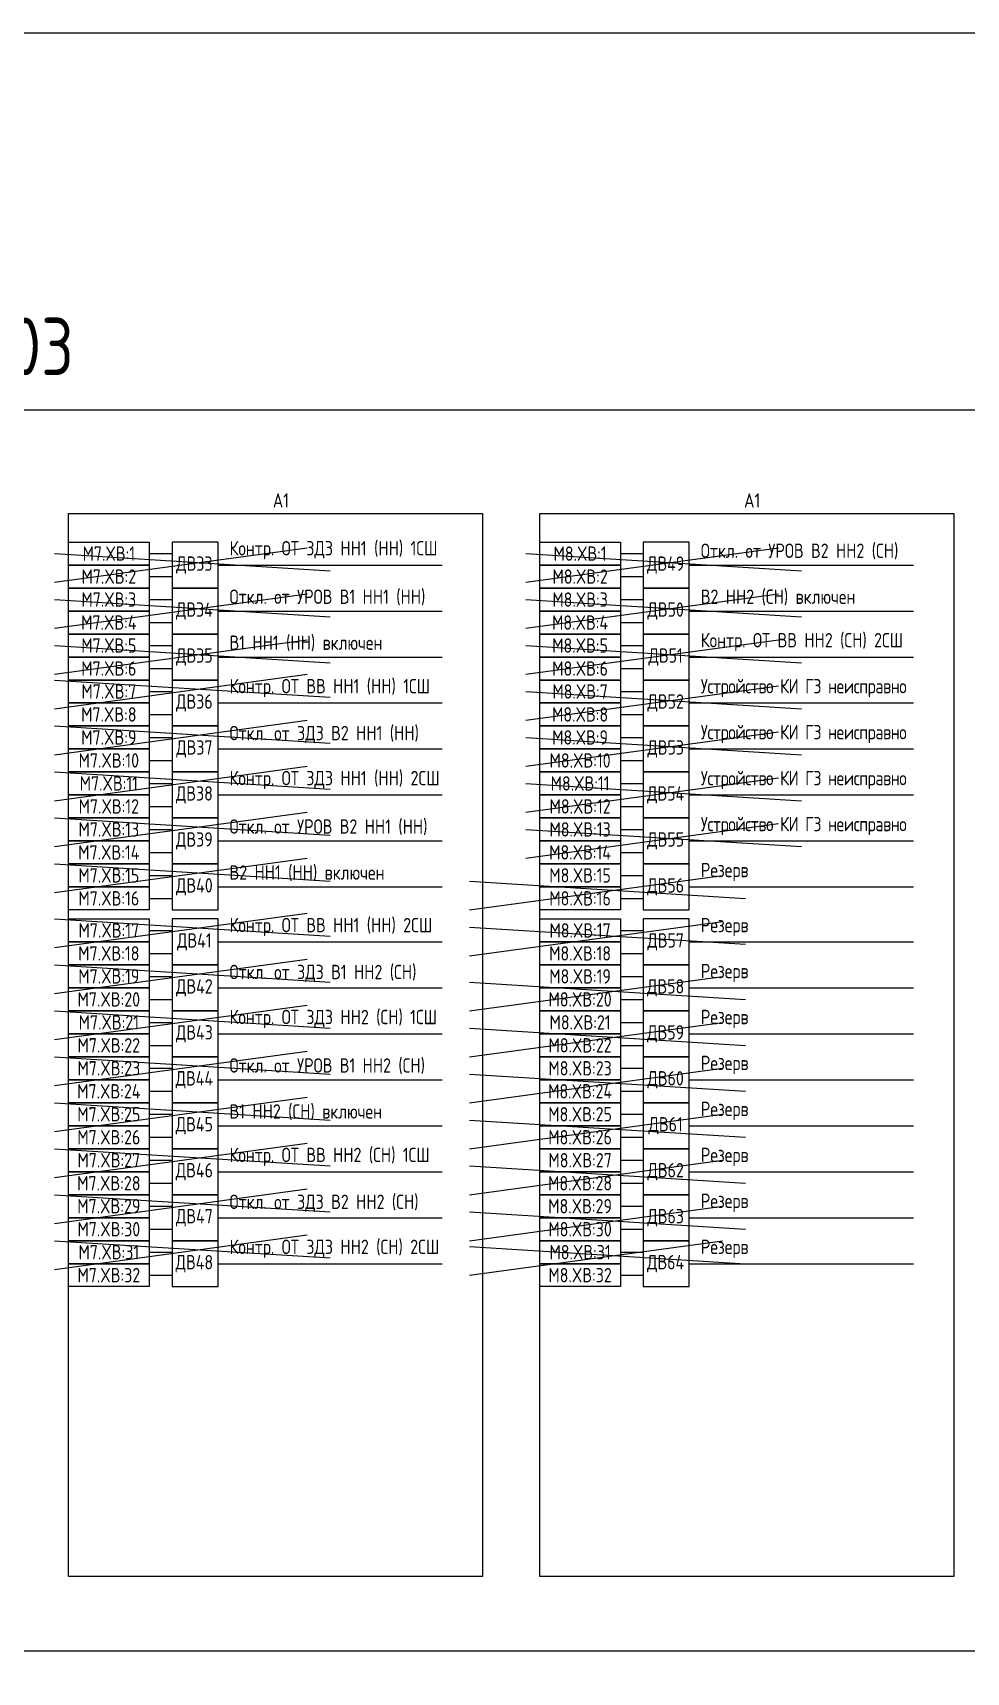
# Model space of a CAD drawing. Header units: millimetres. Extents: x -1117 to 4405, y -90 to 586.
# Drawn here: x -582.4 to -420, y 300.7 to 586 of the extents above; entities that cross this region are included whole.
import ezdxf

# ---------------------------------------------------------------- set-up
doc = ezdxf.new("R2010")
doc.units = ezdxf.units.MM
doc.styles.add('Gost_type_A', font='GOST_0.TTF')

msp = doc.modelspace()

# ---------------------------------------------------------------- linework, layer by layer
at = {"color": 6}
for p, q in [((-578.65, 490.36), (-534.65, 496.36)), ((-578.65, 495.36), (-530.65, 492.36)), ((-496.65, 490.36), (-452.65, 496.36)), ((-496.65, 495.36), (-448.65, 492.36)), ((-578.65, 482.36), (-534.65, 488.36)), ((-496.65, 482.36), (-452.65, 488.36)), ((-578.65, 487.36), (-530.65, 484.36)), ((-496.65, 487.36), (-448.65, 484.36)), ((-578.65, 474.36), (-534.65, 480.36)), ((-578.65, 479.36), (-530.65, 476.36)), ((-496.65, 474.36), (-452.65, 480.36)), ((-496.65, 479.36), (-448.65, 476.36)), ((-578.65, 468.36), (-534.65, 474.36)), ((-578.65, 473.36), (-530.65, 470.36)), ((-496.65, 466.36), (-452.65, 472.36)), ((-496.65, 471.36), (-448.65, 468.36)), ((-578.65, 460.36), (-534.65, 466.36)), ((-578.65, 465.36), (-530.65, 462.36)), ((-496.65, 458.36), (-452.65, 464.36)), ((-496.65, 463.36), (-448.65, 460.36)), ((-578.65, 452.36), (-534.65, 458.36)), ((-578.65, 457.36), (-530.65, 454.36)), ((-496.65, 450.36), (-452.65, 456.36)), ((-496.65, 455.36), (-448.65, 452.36)), ((-578.65, 444.36), (-534.65, 450.36)), ((-578.65, 449.36), (-530.65, 446.36)), ((-496.65, 442.36), (-452.65, 448.36)), ((-496.65, 447.36), (-448.65, 444.36)), ((-578.65, 436.36), (-534.65, 442.36)), ((-578.65, 441.36), (-530.65, 438.36)), ((-578.65, 426.78), (-534.65, 432.78)), ((-578.65, 431.78), (-530.65, 428.78)), ((-578.65, 418.78), (-534.65, 424.78)), ((-578.65, 423.78), (-530.65, 420.78)), ((-578.65, 410.78), (-534.65, 416.78)), ((-578.65, 415.78), (-530.65, 412.78)), ((-578.65, 402.78), (-534.65, 408.78)), ((-578.65, 407.78), (-530.65, 404.78)), ((-578.65, 394.78), (-534.65, 400.78)), ((-578.65, 399.78), (-530.65, 396.78)), ((-578.65, 386.78), (-534.65, 392.78)), ((-578.65, 391.78), (-530.65, 388.78)), ((-578.65, 378.78), (-534.65, 384.78)), ((-578.65, 383.78), (-530.65, 380.78)), ((-578.65, 370.78), (-534.65, 376.78)), ((-578.65, 375.78), (-530.65, 372.78))]:
    msp.add_line(p, q, dxfattribs=at)
for p, q in [((-562.18, 495.36), (-558.18, 495.36)), ((-480.18, 495.36), (-476.18, 495.36)), ((-562.18, 491.36), (-558.18, 491.36)), ((-550.18, 493.36), (-511.18, 493.36)), ((-480.18, 491.36), (-476.18, 491.36)), ((-468.18, 493.36), (-429.18, 493.36)), ((-562.18, 487.36), (-558.18, 487.36)), ((-550.18, 485.36), (-511.18, 485.36)), ((-480.18, 487.36), (-476.18, 487.36)), ((-468.18, 485.36), (-429.18, 485.36)), ((-562.18, 483.36), (-558.18, 483.36)), ((-480.18, 483.36), (-476.18, 483.36)), ((-562.18, 479.36), (-558.18, 479.36)), ((-480.18, 479.36), (-476.18, 479.36)), ((-550.18, 477.36), (-511.18, 477.36)), ((-468.18, 477.36), (-429.18, 477.36)), ((-562.18, 475.36), (-558.18, 475.36)), ((-480.18, 475.36), (-476.18, 475.36)), ((-562.18, 471.36), (-558.18, 471.36)), ((-480.18, 471.36), (-476.18, 471.36)), ((-550.18, 469.36), (-511.18, 469.36)), ((-468.18, 469.36), (-429.18, 469.36)), ((-562.18, 467.36), (-558.18, 467.36)), ((-480.18, 467.36), (-476.18, 467.36)), ((-562.18, 463.36), (-558.18, 463.36)), ((-480.18, 463.36), (-476.18, 463.36)), ((-550.18, 461.36), (-511.18, 461.36)), ((-468.18, 461.36), (-429.18, 461.36)), ((-562.18, 459.36), (-558.18, 459.36)), ((-480.18, 459.36), (-476.18, 459.36)), ((-562.18, 455.36), (-558.18, 455.36)), ((-480.18, 455.36), (-476.18, 455.36)), ((-562.18, 451.36), (-558.18, 451.36)), ((-550.18, 453.36), (-511.18, 453.36)), ((-480.18, 451.36), (-476.18, 451.36)), ((-468.18, 453.36), (-429.18, 453.36)), ((-562.18, 447.36), (-558.18, 447.36)), ((-550.18, 445.36), (-511.18, 445.36)), ((-480.18, 447.36), (-476.18, 447.36)), ((-468.18, 445.36), (-429.18, 445.36)), ((-562.18, 443.36), (-558.18, 443.36)), ((-480.18, 443.36), (-476.18, 443.36)), ((-562.18, 439.36), (-558.18, 439.36)), ((-550.18, 437.36), (-511.18, 437.36)), ((-480.18, 439.36), (-476.18, 439.36)), ((-468.18, 437.36), (-429.18, 437.36)), ((-562.18, 435.36), (-558.18, 435.36)), ((-480.18, 435.36), (-476.18, 435.36)), ((-562.18, 429.78), (-558.18, 429.78)), ((-480.18, 429.78), (-476.18, 429.78)), ((-562.18, 425.78), (-558.18, 425.78)), ((-550.18, 427.78), (-511.18, 427.78)), ((-480.18, 425.78), (-476.18, 425.78)), ((-468.18, 427.78), (-429.18, 427.78)), ((-562.18, 421.78), (-558.18, 421.78)), ((-550.18, 419.78), (-511.18, 419.78)), ((-480.18, 421.78), (-476.18, 421.78)), ((-468.18, 419.78), (-429.18, 419.78)), ((-562.18, 417.78), (-558.18, 417.78)), ((-480.18, 417.78), (-476.18, 417.78)), ((-562.18, 413.78), (-558.18, 413.78)), ((-480.18, 413.78), (-476.18, 413.78)), ((-550.18, 411.78), (-511.18, 411.78)), ((-468.18, 411.78), (-429.18, 411.78)), ((-562.18, 409.78), (-558.18, 409.78)), ((-480.18, 409.78), (-476.18, 409.78)), ((-562.18, 405.78), (-558.18, 405.78)), ((-480.18, 405.78), (-476.18, 405.78)), ((-550.18, 403.78), (-511.18, 403.78)), ((-468.18, 403.78), (-429.18, 403.78)), ((-562.18, 401.78), (-558.18, 401.78)), ((-480.18, 401.78), (-476.18, 401.78)), ((-562.18, 397.78), (-558.18, 397.78)), ((-480.18, 397.78), (-476.18, 397.78)), ((-562.18, 393.78), (-558.18, 393.78)), ((-550.18, 395.78), (-511.18, 395.78)), ((-480.18, 393.78), (-476.18, 393.78)), ((-468.18, 395.78), (-429.18, 395.78)), ((-562.18, 389.78), (-558.18, 389.78)), ((-480.18, 389.78), (-476.18, 389.78)), ((-562.18, 385.78), (-558.18, 385.78)), ((-550.18, 387.78), (-511.18, 387.78)), ((-480.18, 385.78), (-476.18, 385.78)), ((-468.18, 387.78), (-429.18, 387.78)), ((-562.18, 381.78), (-558.18, 381.78)), ((-550.18, 379.78), (-511.18, 379.78)), ((-480.18, 381.78), (-476.18, 381.78)), ((-468.18, 379.78), (-429.18, 379.78)), ((-562.18, 377.78), (-558.18, 377.78)), ((-480.18, 377.78), (-476.18, 377.78)), ((-562.18, 373.78), (-558.18, 373.78)), ((-480.18, 373.78), (-476.18, 373.78)), ((-550.18, 371.78), (-511.18, 371.78)), ((-468.18, 371.78), (-429.18, 371.78)), ((-562.18, 369.78), (-558.18, 369.78)), ((-480.18, 369.78), (-476.18, 369.78))]:
    msp.add_line(p, q)
at = {"color": 3}
for p, q in [((-506.43, 433.36), (-462.43, 439.36)), ((-506.43, 438.36), (-458.43, 435.36)), ((-506.43, 425.36), (-462.43, 431.36)), ((-506.43, 430.36), (-458.43, 427.36)), ((-506.43, 415.78), (-462.43, 421.78)), ((-506.43, 420.78), (-458.43, 417.78)), ((-506.43, 407.78), (-462.43, 413.78)), ((-506.43, 412.78), (-458.43, 409.78)), ((-506.43, 399.78), (-462.43, 405.78)), ((-506.43, 404.78), (-458.43, 401.78)), ((-506.43, 391.78), (-462.43, 397.78)), ((-506.43, 396.78), (-458.43, 393.78)), ((-506.43, 383.78), (-462.43, 389.78)), ((-506.43, 388.78), (-458.43, 385.78)), ((-506.43, 375.78), (-462.43, 381.78)), ((-506.43, 380.78), (-458.43, 377.78)), ((-506.43, 369.78), (-462.43, 375.78)), ((-506.43, 374.78), (-458.43, 371.78))]:
    msp.add_line(p, q, dxfattribs=at)
for points in [[(-1117.42, 586), (4404.54, 586), (4404.54, -90), (-1117.42, -90)], [(-1050, 520.36), (150.29, 520.36), (150.29, 304.36), (-1050, 304.36)], [(-576.18, 502.36), (-504.18, 502.36), (-504.18, 317.36), (-576.18, 317.36)], [(-494.18, 502.36), (-422.18, 502.36), (-422.18, 317.36), (-494.18, 317.36)], [(-576.18, 497.36), (-562.18, 497.36), (-562.18, 493.36), (-576.18, 493.36)], [(-494.18, 497.36), (-480.18, 497.36), (-480.18, 493.36), (-494.18, 493.36)], [(-576.18, 493.36), (-562.18, 493.36), (-562.18, 489.36), (-576.18, 489.36)], [(-494.18, 493.36), (-480.18, 493.36), (-480.18, 489.36), (-494.18, 489.36)], [(-576.18, 489.36), (-562.18, 489.36), (-562.18, 485.36), (-576.18, 485.36)], [(-494.18, 489.36), (-480.18, 489.36), (-480.18, 485.36), (-494.18, 485.36)], [(-576.18, 485.36), (-562.18, 485.36), (-562.18, 481.36), (-576.18, 481.36)], [(-494.18, 485.36), (-480.18, 485.36), (-480.18, 481.36), (-494.18, 481.36)], [(-576.18, 481.36), (-562.18, 481.36), (-562.18, 477.36), (-576.18, 477.36)], [(-494.18, 481.36), (-480.18, 481.36), (-480.18, 477.36), (-494.18, 477.36)], [(-576.18, 477.36), (-562.18, 477.36), (-562.18, 473.36), (-576.18, 473.36)], [(-494.18, 477.36), (-480.18, 477.36), (-480.18, 473.36), (-494.18, 473.36)], [(-576.18, 473.36), (-562.18, 473.36), (-562.18, 469.36), (-576.18, 469.36)], [(-494.18, 473.36), (-480.18, 473.36), (-480.18, 469.36), (-494.18, 469.36)], [(-576.18, 469.36), (-562.18, 469.36), (-562.18, 465.36), (-576.18, 465.36)], [(-494.18, 469.36), (-480.18, 469.36), (-480.18, 465.36), (-494.18, 465.36)], [(-576.18, 465.36), (-562.18, 465.36), (-562.18, 461.36), (-576.18, 461.36)], [(-494.18, 465.36), (-480.18, 465.36), (-480.18, 461.36), (-494.18, 461.36)], [(-576.18, 461.36), (-562.18, 461.36), (-562.18, 457.36), (-576.18, 457.36)], [(-494.18, 461.36), (-480.18, 461.36), (-480.18, 457.36), (-494.18, 457.36)], [(-576.18, 457.36), (-562.18, 457.36), (-562.18, 453.36), (-576.18, 453.36)], [(-494.18, 457.36), (-480.18, 457.36), (-480.18, 453.36), (-494.18, 453.36)], [(-576.18, 453.36), (-562.18, 453.36), (-562.18, 449.36), (-576.18, 449.36)], [(-494.18, 453.36), (-480.18, 453.36), (-480.18, 449.36), (-494.18, 449.36)], [(-576.18, 449.36), (-562.18, 449.36), (-562.18, 445.36), (-576.18, 445.36)], [(-494.18, 449.36), (-480.18, 449.36), (-480.18, 445.36), (-494.18, 445.36)], [(-576.18, 445.36), (-562.18, 445.36), (-562.18, 441.36), (-576.18, 441.36)], [(-494.18, 445.36), (-480.18, 445.36), (-480.18, 441.36), (-494.18, 441.36)], [(-576.18, 441.36), (-562.18, 441.36), (-562.18, 437.36), (-576.18, 437.36)], [(-494.18, 441.36), (-480.18, 441.36), (-480.18, 437.36), (-494.18, 437.36)], [(-576.18, 437.36), (-562.18, 437.36), (-562.18, 433.36), (-576.18, 433.36)], [(-494.18, 437.36), (-480.18, 437.36), (-480.18, 433.36), (-494.18, 433.36)], [(-576.18, 431.78), (-562.18, 431.78), (-562.18, 427.78), (-576.18, 427.78)], [(-494.18, 431.78), (-480.18, 431.78), (-480.18, 427.78), (-494.18, 427.78)], [(-576.18, 427.78), (-562.18, 427.78), (-562.18, 423.78), (-576.18, 423.78)], [(-494.18, 427.78), (-480.18, 427.78), (-480.18, 423.78), (-494.18, 423.78)], [(-576.18, 423.78), (-562.18, 423.78), (-562.18, 419.78), (-576.18, 419.78)], [(-494.18, 423.78), (-480.18, 423.78), (-480.18, 419.78), (-494.18, 419.78)], [(-576.18, 419.78), (-562.18, 419.78), (-562.18, 415.78), (-576.18, 415.78)], [(-494.18, 419.78), (-480.18, 419.78), (-480.18, 415.78), (-494.18, 415.78)], [(-576.18, 415.78), (-562.18, 415.78), (-562.18, 411.78), (-576.18, 411.78)], [(-494.18, 415.78), (-480.18, 415.78), (-480.18, 411.78), (-494.18, 411.78)], [(-576.18, 411.78), (-562.18, 411.78), (-562.18, 407.78), (-576.18, 407.78)], [(-494.18, 411.78), (-480.18, 411.78), (-480.18, 407.78), (-494.18, 407.78)], [(-576.18, 407.78), (-562.18, 407.78), (-562.18, 403.78), (-576.18, 403.78)], [(-494.18, 407.78), (-480.18, 407.78), (-480.18, 403.78), (-494.18, 403.78)], [(-576.18, 403.78), (-562.18, 403.78), (-562.18, 399.78), (-576.18, 399.78)], [(-494.18, 403.78), (-480.18, 403.78), (-480.18, 399.78), (-494.18, 399.78)], [(-576.18, 399.78), (-562.18, 399.78), (-562.18, 395.78), (-576.18, 395.78)], [(-494.18, 399.78), (-480.18, 399.78), (-480.18, 395.78), (-494.18, 395.78)], [(-576.18, 395.78), (-562.18, 395.78), (-562.18, 391.78), (-576.18, 391.78)], [(-494.18, 395.78), (-480.18, 395.78), (-480.18, 391.78), (-494.18, 391.78)], [(-576.18, 391.78), (-562.18, 391.78), (-562.18, 387.78), (-576.18, 387.78)], [(-494.18, 391.78), (-480.18, 391.78), (-480.18, 387.78), (-494.18, 387.78)], [(-576.18, 387.78), (-562.18, 387.78), (-562.18, 383.78), (-576.18, 383.78)], [(-494.18, 387.78), (-480.18, 387.78), (-480.18, 383.78), (-494.18, 383.78)], [(-576.18, 383.78), (-562.18, 383.78), (-562.18, 379.78), (-576.18, 379.78)], [(-494.18, 383.78), (-480.18, 383.78), (-480.18, 379.78), (-494.18, 379.78)], [(-576.18, 379.78), (-562.18, 379.78), (-562.18, 375.78), (-576.18, 375.78)], [(-494.18, 379.78), (-480.18, 379.78), (-480.18, 375.78), (-494.18, 375.78)], [(-576.18, 375.78), (-562.18, 375.78), (-562.18, 371.78), (-576.18, 371.78)], [(-494.18, 375.78), (-480.18, 375.78), (-480.18, 371.78), (-494.18, 371.78)], [(-576.18, 371.78), (-562.18, 371.78), (-562.18, 367.78), (-576.18, 367.78)], [(-494.18, 371.78), (-480.18, 371.78), (-480.18, 367.78), (-494.18, 367.78)]]:
    msp.add_lwpolyline(points, close=True)
at = {"ltscale": 4}
for points in [[(-558.18, 489.36), (-550.18, 489.36), (-550.18, 497.36), (-558.18, 497.36)], [(-476.18, 489.36), (-468.18, 489.36), (-468.18, 497.36), (-476.18, 497.36)], [(-558.18, 481.36), (-550.18, 481.36), (-550.18, 489.36), (-558.18, 489.36)], [(-476.18, 481.36), (-468.18, 481.36), (-468.18, 489.36), (-476.18, 489.36)], [(-558.18, 473.36), (-550.18, 473.36), (-550.18, 481.36), (-558.18, 481.36)], [(-476.18, 473.36), (-468.18, 473.36), (-468.18, 481.36), (-476.18, 481.36)], [(-558.18, 465.36), (-550.18, 465.36), (-550.18, 473.36), (-558.18, 473.36)], [(-476.18, 465.36), (-468.18, 465.36), (-468.18, 473.36), (-476.18, 473.36)], [(-558.18, 457.36), (-550.18, 457.36), (-550.18, 465.36), (-558.18, 465.36)], [(-476.18, 457.36), (-468.18, 457.36), (-468.18, 465.36), (-476.18, 465.36)], [(-558.18, 449.36), (-550.18, 449.36), (-550.18, 457.36), (-558.18, 457.36)], [(-476.18, 449.36), (-468.18, 449.36), (-468.18, 457.36), (-476.18, 457.36)], [(-558.18, 441.36), (-550.18, 441.36), (-550.18, 449.36), (-558.18, 449.36)], [(-476.18, 441.36), (-468.18, 441.36), (-468.18, 449.36), (-476.18, 449.36)], [(-558.18, 433.36), (-550.18, 433.36), (-550.18, 441.36), (-558.18, 441.36)], [(-476.18, 433.36), (-468.18, 433.36), (-468.18, 441.36), (-476.18, 441.36)], [(-558.18, 423.78), (-550.18, 423.78), (-550.18, 431.78), (-558.18, 431.78)], [(-476.18, 423.78), (-468.18, 423.78), (-468.18, 431.78), (-476.18, 431.78)], [(-558.18, 415.78), (-550.18, 415.78), (-550.18, 423.78), (-558.18, 423.78)], [(-476.18, 415.78), (-468.18, 415.78), (-468.18, 423.78), (-476.18, 423.78)], [(-558.18, 407.78), (-550.18, 407.78), (-550.18, 415.78), (-558.18, 415.78)], [(-476.18, 407.78), (-468.18, 407.78), (-468.18, 415.78), (-476.18, 415.78)], [(-558.18, 399.78), (-550.18, 399.78), (-550.18, 407.78), (-558.18, 407.78)], [(-476.18, 399.78), (-468.18, 399.78), (-468.18, 407.78), (-476.18, 407.78)], [(-558.18, 391.78), (-550.18, 391.78), (-550.18, 399.78), (-558.18, 399.78)], [(-476.18, 391.78), (-468.18, 391.78), (-468.18, 399.78), (-476.18, 399.78)], [(-558.18, 383.78), (-550.18, 383.78), (-550.18, 391.78), (-558.18, 391.78)], [(-476.18, 383.78), (-468.18, 383.78), (-468.18, 391.78), (-476.18, 391.78)], [(-558.18, 375.78), (-550.18, 375.78), (-550.18, 383.78), (-558.18, 383.78)], [(-476.18, 375.78), (-468.18, 375.78), (-468.18, 383.78), (-476.18, 383.78)], [(-558.18, 367.78), (-550.18, 367.78), (-550.18, 375.78), (-558.18, 375.78)], [(-476.18, 367.78), (-468.18, 367.78), (-468.18, 375.78), (-476.18, 375.78)]]:
    msp.add_lwpolyline(points, close=True, dxfattribs=at)

# ---------------------------------------------------------------- texts
at = {"attachment_point": 8, "line_spacing_factor": 0.9, "style": 'Gost_type_A'}
for s, insert, char_height, width in [('ЮНИТ-М519-ДЗТ-Р102-К103-К103-К103-В101-В101-В101-В101-В121-М186.0800-М186.0800-С01.03', (-806.28, 524.36), 10, 401), ('A1', (-539.24, 503.36), 2.5, 73.8762), ('A1', (-457.24, 503.36), 2.5, 73.8762)]:
    msp.add_mtext(s, dxfattribs=dict(at, insert=insert, char_height=char_height, width=width))
at = {"char_height": 2.5, "style": 'Gost_type_A'}
for s, insert, width, attachment_point in [('M7.XВ:1', (-569.18, 495.36), 14, 5), ('Контр. ОТ ЗДЗ НН1 (НН) 1СШ', (-548.18, 494.36), 37.296, 7), ('M8.XВ:1', (-487.18, 495.36), 14, 5), ('Откл. от УРОВ В2 НН2 (СН)', (-466.18, 494.36), 39.8012, 7), ('ДВ33', (-554.3, 493.36), 7.7588, 5), ('ДВ49', (-472.3, 493.36), 7.7588, 5), ('M7.XВ:2', (-569.18, 491.36), 14, 5), ('M8.XВ:2', (-487.18, 491.36), 14, 5), ('M7.XВ:3', (-569.18, 487.36), 14, 5), ('Откл. от УРОВ В1 НН1 (НН)', (-548.18, 486.36), 44.8565, 7), ('M8.XВ:3', (-487.18, 487.36), 14, 5), ('В2 НН2 (СН) включен', (-466.18, 486.36), 44.8565, 7), ('ДВ34', (-554.3, 485.36), 7.7588, 5), ('ДВ50', (-472.3, 485.36), 7.7588, 5), ('M7.XВ:4', (-569.18, 483.36), 14, 5), ('M8.XВ:4', (-487.18, 483.36), 14, 5), ('M7.XВ:5', (-569.18, 479.36), 14, 5), ('В1 НН1 (НН) включен', (-548.18, 478.36), 39.2671, 7), ('M8.XВ:5', (-487.18, 479.36), 14, 5), ('Контр. ОТ ВВ НН2 (СН) 2СШ', (-466.18, 478.36), 39.2671, 7), ('M7.XВ:6', (-569.18, 475.36), 14, 5), ('ДВ35', (-554.3, 477.36), 7.7588, 5), ('M8.XВ:6', (-487.18, 475.36), 14, 5), ('ДВ51', (-472.3, 477.36), 7.7588, 5), ('Контр. ОТ ВВ НН1 (НН) 1СШ', (-548.18, 470.36), 39.1905, 7), ('M7.XВ:7', (-569.18, 471.36), 14, 5), ('ДВ36', (-554.3, 469.36), 7.7588, 5), ('M8.XВ:7', (-487.18, 471.36), 14, 5), ('ДВ52', (-472.3, 469.36), 7.7588, 5), ('{\\T0.95;\\C6;Устройство КИ ГЗ неисправно}', (-466.18, 470.36), 39.1905, 7), ('M7.XВ:8', (-569.18, 467.36), 14, 5), ('M8.XВ:8', (-487.18, 467.36), 14, 5), ('Откл. от ЗДЗ В2 НН1 (НН)', (-548.18, 462.36), 40.0695, 7), ('{\\T0.95;\\C6;Устройство КИ ГЗ неисправно}', (-466.18, 462.36), 40.0695, 7), ('M7.XВ:9', (-569.18, 463.36), 14, 5), ('ДВ37', (-554.3, 461.36), 7.7588, 5), ('M8.XВ:9', (-487.18, 463.36), 14, 5), ('ДВ53', (-472.3, 461.36), 7.7588, 5), ('M7.XВ:10', (-569.18, 459.36), 14, 5), ('M8.XВ:10', (-487.18, 459.36), 14, 5), ('M7.XВ:11', (-569.18, 455.36), 14, 5), ('Контр. ОТ ЗДЗ НН1 (НН) 2СШ', (-548.18, 454.36), 39.8804, 7), ('M8.XВ:11', (-487.18, 455.36), 14, 5), ('{\\T0.95;\\C6;Устройство КИ ГЗ неисправно}', (-466.18, 454.36), 39.8804, 7), ('ДВ38', (-554.3, 453.36), 7.7588, 5), ('ДВ54', (-472.3, 453.36), 7.7588, 5), ('M7.XВ:12', (-569.18, 451.36), 14, 5), ('M8.XВ:12', (-487.18, 451.36), 14, 5), ('M7.XВ:13', (-569.18, 447.36), 14, 5), ('Откл. от УРОВ В2 НН1 (НН)', (-548.18, 446.36), 42.6535, 7), ('M8.XВ:13', (-487.18, 447.36), 14, 5), ('{\\T0.95;\\C6;Устройство КИ ГЗ неисправно}', (-466.18, 446.36), 42.6535, 7), ('ДВ39', (-554.3, 445.36), 7.7588, 5), ('ДВ55', (-472.3, 445.36), 7.7588, 5), ('M7.XВ:14', (-569.18, 443.36), 14, 5), ('M8.XВ:14', (-487.18, 443.36), 14, 5), ('M7.XВ:15', (-569.18, 439.36), 14, 5), ('В2 НН1 (НН) включен', (-548.18, 438.36), 38.884, 7), ('M8.XВ:15', (-487.18, 439.36), 14, 5), ('Резерв', (-466.18, 438.36), 38.884, 7), ('M7.XВ:16', (-569.18, 435.36), 14, 5), ('ДВ40', (-554.3, 437.36), 7.7588, 5), ('M8.XВ:16', (-487.18, 435.36), 14, 5), ('ДВ56', (-472.3, 437.36), 7.7588, 5), ('M7.XВ:17', (-569.18, 429.78), 14, 5), ('Контр. ОТ ВВ НН1 (НН) 2СШ', (-548.18, 428.78), 39.0071, 7), ('M8.XВ:17', (-487.18, 429.78), 14, 5), ('Резерв', (-466.18, 428.78), 38.884, 7), ('ДВ41', (-554.3, 427.78), 7.7588, 5), ('ДВ57', (-472.3, 427.78), 7.7588, 5), ('M7.XВ:18', (-569.18, 425.78), 14, 5), ('M8.XВ:18', (-487.18, 425.78), 14, 5), ('M7.XВ:19', (-569.18, 421.78), 14, 5), ('Откл. от ЗДЗ В1 НН2 (СН)', (-548.18, 420.78), 40.0765, 7), ('M8.XВ:19', (-487.18, 421.78), 14, 5), ('Резерв', (-466.18, 420.78), 40.0765, 7), ('ДВ42', (-554.3, 419.78), 7.7588, 5), ('ДВ58', (-472.3, 419.78), 7.7588, 5), ('M7.XВ:20', (-569.18, 417.78), 14, 5), ('M8.XВ:20', (-487.18, 417.78), 14, 5), ('M7.XВ:21', (-569.18, 413.78), 14, 5), ('Контр. ОТ ЗДЗ НН2 (СН) 1СШ', (-548.18, 412.78), 44.7686, 7), ('M8.XВ:21', (-487.18, 413.78), 14, 5), ('Резерв', (-466.18, 412.78), 44.7686, 7), ('M7.XВ:22', (-569.18, 409.78), 14, 5), ('ДВ43', (-554.3, 411.78), 7.7588, 5), ('M8.XВ:22', (-487.18, 409.78), 14, 5), ('ДВ59', (-472.3, 411.78), 7.7588, 5), ('M7.XВ:23', (-569.18, 405.78), 14, 5), ('ДВ44', (-554.3, 403.78), 7.7588, 5), ('Откл. от УРОВ В1 НН2 (СН)', (-548.18, 404.78), 39.1536, 7), ('M8.XВ:23', (-487.18, 405.78), 14, 5), ('ДВ60', (-472.3, 403.78), 7.7588, 5), ('Резерв', (-466.18, 404.78), 39.1536, 7), ('M7.XВ:24', (-569.18, 401.78), 14, 5), ('M8.XВ:24', (-487.18, 401.78), 14, 5), ('В1 НН2 (СН) включен', (-548.18, 396.78), 29.207, 7), ('Резерв', (-466.18, 396.78), 29.207, 7), ('M7.XВ:25', (-569.18, 397.78), 14, 5), ('ДВ45', (-554.3, 395.78), 7.7588, 5), ('M8.XВ:25', (-487.18, 397.78), 14, 5), ('ДВ61', (-472.3, 395.78), 7.7588, 5), ('M7.XВ:26', (-569.18, 393.78), 14, 5), ('M8.XВ:26', (-487.18, 393.78), 14, 5), ('M7.XВ:27', (-569.18, 389.78), 14, 5), ('Контр. ОТ ВВ НН2 (СН) 1СШ ', (-548.18, 388.78), 39.1385, 7), ('M8.XВ:27', (-487.18, 389.78), 14, 5), ('Резерв', (-466.18, 388.78), 39.1385, 7), ('ДВ46', (-554.3, 387.78), 7.7588, 5), ('ДВ62', (-472.3, 387.78), 7.7588, 5), ('M7.XВ:28', (-569.18, 385.78), 14, 5), ('M8.XВ:28', (-487.18, 385.78), 14, 5), ('M7.XВ:29', (-569.18, 381.78), 14, 5), ('Откл. от ЗДЗ В2 НН2 (СН)', (-548.18, 380.78), 38.0501, 7), ('M8.XВ:29', (-487.18, 381.78), 14, 5), ('Резерв', (-466.18, 380.78), 38.0501, 7), ('ДВ47', (-554.3, 379.78), 7.7588, 5), ('ДВ63', (-472.3, 379.78), 7.7588, 5), ('M7.XВ:30', (-569.18, 377.78), 14, 5), ('M8.XВ:30', (-487.18, 377.78), 14, 5), ('M7.XВ:31', (-569.18, 373.78), 14, 5), ('Контр. ОТ ЗДЗ НН2 (СН) 2СШ', (-548.18, 372.78), 41.4513, 7), ('M8.XВ:31', (-487.18, 373.78), 14, 5), ('Резерв', (-466.18, 372.78), 41.4513, 7), ('M7.XВ:32', (-569.18, 369.78), 14, 5), ('ДВ48', (-554.3, 371.78), 7.7588, 5), ('M8.XВ:32', (-487.18, 369.78), 14, 5), ('ДВ64', (-472.3, 371.78), 7.7588, 5)]:
    msp.add_mtext(s, dxfattribs=dict(at, insert=insert, width=width, attachment_point=attachment_point))

doc.saveas('drawing.dxf')
